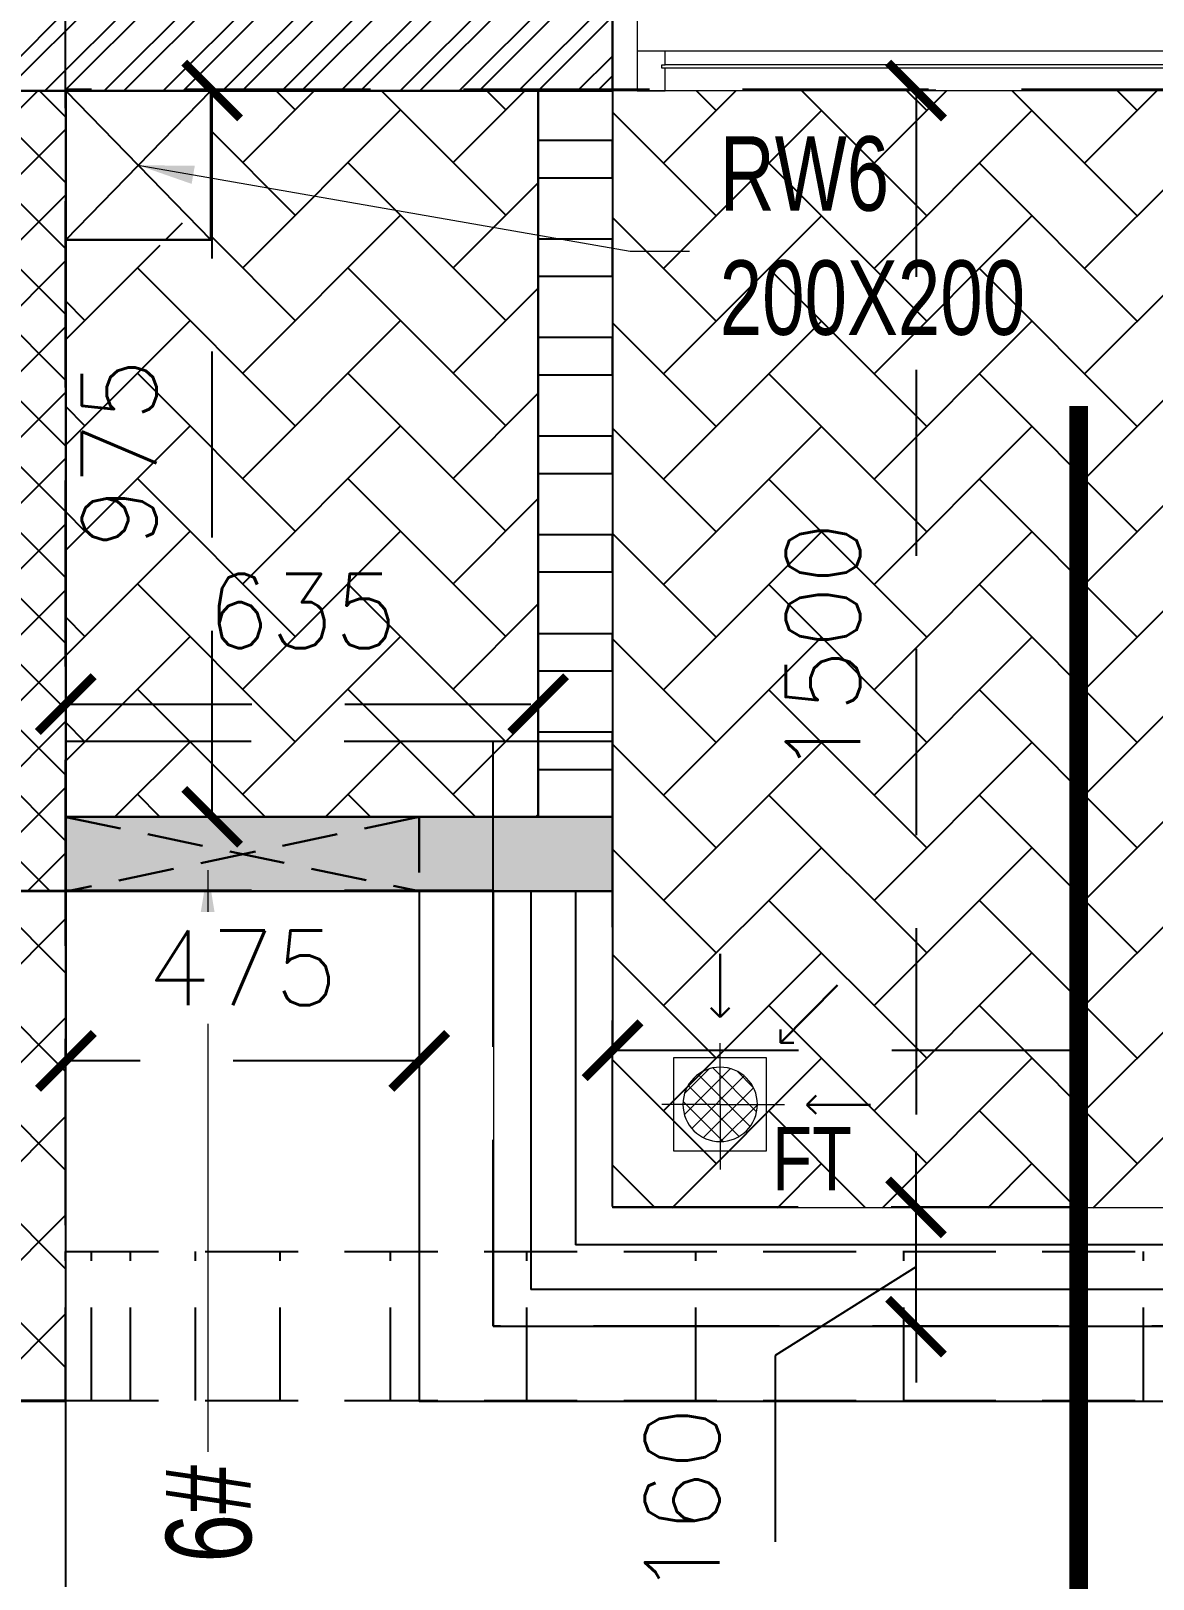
# Model space of a CAD drawing. Header units: millimetres. Extents: x 1167879 to 1231451, y -5731814 to -5645217.
# Drawn here: x 1202646 to 1204154, y -5729609 to -5727530 of the extents above; entities that cross this region are included whole.
import ezdxf

# ---------------------------------------------------------------- set-up
doc = ezdxf.new("R2010")
doc.units = ezdxf.units.MM
doc.header["$LTSCALE"] = 1000
doc.header["$MEASUREMENT"] = 0
for name, pattern in [('$2$AUDIT_D_120904163729-0', [0]), ('$5$HIDDEN', [0.375, 0.25, -0.125]), ('$7$HIDDEN', [0.375, 0.25, -0.125]), ('2BHK-A - FRONT$0$AUDIT_D_120904163729-0', [0]), ('2BHK-A - FRONT$0$HIDDEN', [0.375, 0.25, -0.125]), ('AUDIT_D_120904163729-0', [0]), ('T8(T9 IS SIMILAR) - DIMENSION & TEXTING$0$AUDIT_D_120904163729-0', [0]), ('T8(T9 IS SIMILAR) - DIMENSION & TEXTING$0$HIDDEN', [0.375, 0.25, -0.125]), ('T8(T9 IS SIMILAR) - DIMENSION & TEXTING$0$T8_REFUGE COLUMNS$0$HIDDEN', [0.375, 0.25, -0.125]), ('T8(T9 IS SIMILAR) - TYPICAL FLOOR ELEVATION$0$AUDIT_D_120904163729-0', [0]), ('T8(T9 IS SIMILAR)$0$$0$HIDDEN', [0.375, 0.25, -0.125]), ('T8(T9 IS SIMILAR)$0$HIDDEN', [0.375, 0.25, -0.125])]:
    doc.linetypes.add(name, pattern=pattern)
doc.layers.get('0').update_dxf_attribs({"linetype": 'AUDIT_D_120904163729-0'})
for name, color, linetype in [('$1$A-DIM', 1, '$2$AUDIT_D_120904163729-0'), ('2BHK-A - FRONT$0$A-DECK SUNK 125', 8, 'Continuous'), ('2BHK-A - FRONT$0$A-Elev Feature-Chajja', 13, 'Continuous'), ('2BHK-A - FRONT$0$A-HATCH -160', 251, '2BHK-A - FRONT$0$AUDIT_D_120904163729-0'), ('2BHK-A - FRONT$0$CUT-OUT', 49, 'Continuous'), ('2BHK-A - FRONT$0$ELE 1', 1, 'Continuous'), ('T8(T9 IS SIMILAR) - DIMENSION & TEXTING$0$A-DIMENSIONS', 2, 'T8(T9 IS SIMILAR) - DIMENSION & TEXTING$0$HIDDEN'), ('T8(T9 IS SIMILAR) - DIMENSION & TEXTING$0$A-RWS NOS.', 1, 'T8(T9 IS SIMILAR) - DIMENSION & TEXTING$0$AUDIT_D_120904163729-0'), ('T8(T9 IS SIMILAR) - TYPICAL FLOOR ELEVATION$0$A-WALL HATCH', 252, 'T8(T9 IS SIMILAR) - TYPICAL FLOOR ELEVATION$0$AUDIT_D_120904163729-0'), ('T8(T9 IS SIMILAR) - TYPICAL FLOOR ELEVATION$0$A-WALL-FEATURES', 6, 'T8(T9 IS SIMILAR) - TYPICAL FLOOR ELEVATION$0$AUDIT_D_120904163729-0'), ('T8(T9 IS SIMILAR)$0$$6$a-beam 2', 50, 'Continuous'), ('T8(T9 IS SIMILAR)$0$S-BEAM', 20, 'T8(T9 IS SIMILAR)$0$$0$HIDDEN')]:
    doc.layers.add(name, color=color, linetype=linetype)
for name, color, linetype, lineweight in [('2BHK-A - FRONT$0$$0$a-TOI-fixtures', 251, 'Continuous', 0), ('2BHK-A - FRONT$0$a-TOI-fixtures', 251, 'Continuous', 0), ('2BHK-A - FRONT$0$A-WALL- 160', 6, 'Continuous', 30), ('2BHK-A - FRONT$0$Ele', 8, 'Continuous', 15), ('2BHK-A - FRONT$0$Window', 4, 'Continuous', 20), ('T8(T9 IS SIMILAR) - DIMENSION & TEXTING$0$R0-18-10-2014-T1-1st Podium Floor Plan$0$Text', 2, 'Continuous', 0), ('T8(T9 IS SIMILAR)$0$D&W', 8, 'Continuous', 25)]:
    doc.layers.add(name, color=color, linetype=linetype, lineweight=lineweight)
doc.styles.add('$6$Romans 1', font='romans.shx', dxfattribs={"height": 100})
doc.styles.add('2BHK-A - FRONT$0$Romans 1', font='romans.shx', dxfattribs={"height": 100})
doc.styles.add('T8(T9 IS SIMILAR) - DIMENSION & TEXTING$0$ARIAL ARROW', font='swisscl.ttf')
doc.styles.add('T8(T9 IS SIMILAR) - DIMENSION & TEXTING$0$Romans 1', font='romans.shx', dxfattribs={"height": 100})
doc.styles.add('T8(T9 IS SIMILAR) - DIMENSION & TEXTING$0$Tahoma', font='tahoma.ttf')
doc.dimstyles.new('$2$ALPINE S', dxfattribs={"dimscale": 0, "dimtxt": 100, "dimasz": 75, "dimexe": 0, "dimexo": 0, "dimgap": 75, "dimtad": 1, "dimdec": 0, "dimzin": 0, "dimdsep": 46, "dimtxsty": '$6$Romans 1', "dimblk": '$6$_ArchTick', "dimcen": 0.09, "dimclrd": 256, "dimclre": 256, "dimclrt": 7, "dimadec": 0, "dimazin": 0, "dimtfac": 1, "dimtdec": 0, "dimtofl": 0, "dimtmove": 1, "dimatfit": 0, "dimldrblk": '$2$_Open90', "dimfxl": 1, "dimtolj": 1, "dimtzin": 0, "dimarcsym": 0})
doc.dimstyles.new('2BHK-A - FRONT$0$ALPINE S', dxfattribs={"dimscale": 0, "dimtxt": 100, "dimasz": 75, "dimexe": 0, "dimexo": 0, "dimgap": 75, "dimtad": 1, "dimdec": 0, "dimzin": 0, "dimdsep": 46, "dimtxsty": '2BHK-A - FRONT$0$Romans 1', "dimblk": '2BHK-A - FRONT$0$_ArchTick', "dimcen": 0.09, "dimclrd": 256, "dimclre": 256, "dimclrt": 7, "dimadec": 0, "dimazin": 0, "dimtfac": 1, "dimtdec": 0, "dimtofl": 0, "dimtmove": 1, "dimatfit": 0, "dimldrblk": '2BHK-A - FRONT$0$_Open90', "dimfxl": 1, "dimtolj": 1, "dimtzin": 0, "dimarcsym": 0})
doc.dimstyles.new('T8(T9 IS SIMILAR) - DIMENSION & TEXTING$0$ALPINE S', dxfattribs={"dimscale": 0, "dimtxt": 100, "dimasz": 75, "dimexe": 0, "dimexo": 0, "dimgap": 75, "dimtad": 1, "dimdec": 0, "dimzin": 0, "dimdsep": 46, "dimtxsty": 'T8(T9 IS SIMILAR) - DIMENSION & TEXTING$0$Romans 1', "dimblk": 'T8(T9 IS SIMILAR) - DIMENSION & TEXTING$0$_ArchTick', "dimcen": 0.09, "dimclrd": 256, "dimclre": 256, "dimclrt": 7, "dimadec": 0, "dimazin": 0, "dimtfac": 1, "dimtdec": 0, "dimtofl": 0, "dimtmove": 1, "dimatfit": 0, "dimldrblk": 'T8(T9 IS SIMILAR) - DIMENSION & TEXTING$0$_Open90', "dimfxl": 1, "dimtolj": 1, "dimtzin": 0, "dimarcsym": 0})
doc.dimstyles.new('T8(T9 IS SIMILAR) - DIMENSION & TEXTING$0$SAMATA STD', dxfattribs={"dimtxt": 100, "dimasz": 50, "dimexe": 50, "dimexo": 50, "dimgap": 10, "dimtad": 0, "dimdec": 0, "dimrnd": 5, "dimzin": 0, "dimdsep": 46, "dimtxsty": 'T8(T9 IS SIMILAR) - DIMENSION & TEXTING$0$Tahoma', "dimblk": 'T8(T9 IS SIMILAR) - DIMENSION & TEXTING$0$_Origin2', "dimcen": -50, "dimdle": 50, "dimclrd": 7, "dimclre": 7, "dimclrt": 7, "dimadec": 0, "dimazin": 0, "dimtfac": 1, "dimtdec": 0, "dimtmove": 1, "dimatfit": 3, "dimfxl": 150, "dimtfill": 1, "dimtolj": 1, "dimtzin": 0, "dimlwd": -1, "dimlwe": -1, "dimarcsym": 0})

# ---------------------------------------------------------------- blocks, each defined once
blk = doc.blocks.new('T8(T9 IS SIMILAR) - DIMENSION & TEXTING$0$_ArchTick')
at = {"color": 0, "linetype": 'ByBlock', "const_width": 0.15}
blk.add_lwpolyline([(-0.5, -0.5), (0.5, 0.5)], dxfattribs=at)
blk = doc.blocks.new('*D550')
at = {"layer": 'T8(T9 IS SIMILAR) - DIMENSION & TEXTING$0$A-DIMENSIONS', "linetype": 'T8(T9 IS SIMILAR) - DIMENSION & TEXTING$0$HIDDEN', "lineweight": -2, "transparency": 16777216}
for p, q in [((1202692.3, -5728524), (1202692.3, -5728433.7)), ((1203327.3, -5728524), (1203327.3, -5728433.7))]:
    blk.add_line(p, q, dxfattribs=at)
at = {"layer": 'T8(T9 IS SIMILAR) - DIMENSION & TEXTING$0$A-DIMENSIONS', "lineweight": -2, "transparency": 16777216}
blk.add_line((1202692.3, -5728433.7), (1203327.3, -5728433.7), dxfattribs=at)
at = {"layer": 'T8(T9 IS SIMILAR) - DIMENSION & TEXTING$0$A-DIMENSIONS', "linetype": 'ByBlock', "lineweight": -2, "transparency": 16777216, "xscale": 75, "yscale": 75, "zscale": 75, "rotation": 180}
blk.add_blockref('T8(T9 IS SIMILAR) - DIMENSION & TEXTING$0$_ArchTick', (1202692.3, -5728433.7), dxfattribs=at)
at = {"layer": 'T8(T9 IS SIMILAR) - DIMENSION & TEXTING$0$A-DIMENSIONS', "linetype": 'ByBlock', "lineweight": -2, "transparency": 16777216, "xscale": 75, "yscale": 75, "zscale": 75}
blk.add_blockref('T8(T9 IS SIMILAR) - DIMENSION & TEXTING$0$_ArchTick', (1203327.3, -5728433.7), dxfattribs=at)
at = {"layer": 'T8(T9 IS SIMILAR) - DIMENSION & TEXTING$0$A-DIMENSIONS', "color": 7, "linetype": 'ByBlock', "transparency": 16777216, "insert": (1203009.8, -5728308.7), "char_height": 100, "attachment_point": 5, "style": 'T8(T9 IS SIMILAR) - DIMENSION & TEXTING$0$Romans 1'}
blk.add_mtext('\\A1;635', dxfattribs=at)
blk = doc.blocks.new('T8(T9 IS SIMILAR) - DIMENSION & TEXTING$0$_Open90')
at = {"color": 0, "linetype": 'ByBlock', "lineweight": -2}
for p, q in [((-0.5, 0.5), (0, 0)), ((0, 0), (-1, 0)), ((0, 0), (-0.5, -0.5))]:
    blk.add_line(p, q, dxfattribs=at)
blk = doc.blocks.new('*D551')
at = {"layer": 'T8(T9 IS SIMILAR) - DIMENSION & TEXTING$0$A-DIMENSIONS', "linetype": 'T8(T9 IS SIMILAR) - DIMENSION & TEXTING$0$HIDDEN', "lineweight": -2, "transparency": 16777216}
for p, q in [((1202692.3, -5727609.6), (1202889.2, -5727609.6)), ((1202692.3, -5728585), (1202889.2, -5728585))]:
    blk.add_line(p, q, dxfattribs=at)
at = {"layer": 'T8(T9 IS SIMILAR) - DIMENSION & TEXTING$0$A-DIMENSIONS', "lineweight": -2, "transparency": 16777216}
blk.add_line((1202889.2, -5728585), (1202889.2, -5727609.6), dxfattribs=at)
at = {"layer": 'T8(T9 IS SIMILAR) - DIMENSION & TEXTING$0$A-DIMENSIONS', "linetype": 'ByBlock', "lineweight": -2, "transparency": 16777216, "xscale": 75, "yscale": 75, "zscale": 75}
for p, rotation in [((1202889.2, -5727609.6), 90), ((1202889.2, -5728585), 270)]:
    blk.add_blockref('T8(T9 IS SIMILAR) - DIMENSION & TEXTING$0$_ArchTick', p, dxfattribs=dict(at, rotation=rotation))
at = {"layer": 'T8(T9 IS SIMILAR) - DIMENSION & TEXTING$0$A-DIMENSIONS', "color": 7, "linetype": 'ByBlock', "transparency": 16777216, "insert": (1202764.2, -5728097.3), "char_height": 100, "attachment_point": 5, "rotation": 90, "style": 'T8(T9 IS SIMILAR) - DIMENSION & TEXTING$0$Romans 1'}
blk.add_mtext('\\A1;975', dxfattribs=at)
blk = doc.blocks.new('*D552')
at = {"layer": 'T8(T9 IS SIMILAR) - DIMENSION & TEXTING$0$A-DIMENSIONS', "linetype": 'T8(T9 IS SIMILAR) - DIMENSION & TEXTING$0$HIDDEN', "lineweight": -2, "transparency": 16777216}
for p, q in [((1203427.3, -5728684), (1203427.3, -5728898.5)), ((1206197.3, -5728684), (1206197.3, -5728898.5))]:
    blk.add_line(p, q, dxfattribs=at)
at = {"layer": 'T8(T9 IS SIMILAR) - DIMENSION & TEXTING$0$A-DIMENSIONS', "lineweight": -2, "transparency": 16777216}
blk.add_line((1203427.3, -5728898.5), (1206197.3, -5728898.5), dxfattribs=at)
at = {"layer": 'T8(T9 IS SIMILAR) - DIMENSION & TEXTING$0$A-DIMENSIONS', "linetype": 'ByBlock', "lineweight": -2, "transparency": 16777216, "xscale": 75, "yscale": 75, "zscale": 75, "rotation": 180}
blk.add_blockref('T8(T9 IS SIMILAR) - DIMENSION & TEXTING$0$_ArchTick', (1203427.3, -5728898.5), dxfattribs=at)
at = {"layer": 'T8(T9 IS SIMILAR) - DIMENSION & TEXTING$0$A-DIMENSIONS', "linetype": 'ByBlock', "lineweight": -2, "transparency": 16777216, "xscale": 75, "yscale": 75, "zscale": 75}
blk.add_blockref('T8(T9 IS SIMILAR) - DIMENSION & TEXTING$0$_ArchTick', (1206197.3, -5728898.5), dxfattribs=at)
at = {"layer": 'T8(T9 IS SIMILAR) - DIMENSION & TEXTING$0$A-DIMENSIONS', "color": 7, "linetype": 'ByBlock', "transparency": 16777216, "insert": (1204812.3, -5728773.5), "char_height": 100, "attachment_point": 5, "style": 'T8(T9 IS SIMILAR) - DIMENSION & TEXTING$0$Romans 1'}
blk.add_mtext('\\A1;2770', dxfattribs=at)
blk = doc.blocks.new('*D513')
at = {"layer": 'T8(T9 IS SIMILAR) - DIMENSION & TEXTING$0$A-DIMENSIONS', "linetype": 'T8(T9 IS SIMILAR) - DIMENSION & TEXTING$0$HIDDEN', "lineweight": -2, "transparency": 16777216}
for p, q in [((1203861.5, -5727609.6), (1203835, -5727609.6)), ((1203861.5, -5729109.6), (1203835, -5729109.6))]:
    blk.add_line(p, q, dxfattribs=at)
at = {"layer": 'T8(T9 IS SIMILAR) - DIMENSION & TEXTING$0$A-DIMENSIONS', "lineweight": -2, "transparency": 16777216}
blk.add_line((1203835, -5727609.6), (1203835, -5729109.6), dxfattribs=at)
at = {"layer": 'T8(T9 IS SIMILAR) - DIMENSION & TEXTING$0$A-DIMENSIONS', "linetype": 'ByBlock', "lineweight": -2, "transparency": 16777216, "xscale": 75, "yscale": 75, "zscale": 75}
for p, rotation in [((1203835, -5727609.6), 90), ((1203835, -5729109.6), 270)]:
    blk.add_blockref('T8(T9 IS SIMILAR) - DIMENSION & TEXTING$0$_ArchTick', p, dxfattribs=dict(at, rotation=rotation))
at = {"layer": 'T8(T9 IS SIMILAR) - DIMENSION & TEXTING$0$A-DIMENSIONS', "color": 7, "linetype": 'ByBlock', "transparency": 16777216, "insert": (1203710, -5728359.6), "char_height": 100, "attachment_point": 5, "rotation": 90, "style": 'T8(T9 IS SIMILAR) - DIMENSION & TEXTING$0$Romans 1'}
blk.add_mtext('\\A1;1500', dxfattribs=at)
blk = doc.blocks.new('T8(T9 IS SIMILAR) - DIMENSION & TEXTING$0$_Origin2')
at = {"color": 0, "linetype": 'ByBlock', "lineweight": -2}
blk.add_line((-0.5, 0), (-1, 0), dxfattribs=at)
for radius in [0.5, 0.25]:
    blk.add_circle((0, 0), radius, dxfattribs=at)
blk = doc.blocks.new('*D210')
at = {"layer": 'T8(T9 IS SIMILAR) - DIMENSION & TEXTING$0$A-DIMENSIONS', "linetype": 'T8(T9 IS SIMILAR) - DIMENSION & TEXTING$0$HIDDEN', "lineweight": -2, "transparency": 16777216}
for p, q in [((1202692.6, -5728685.4), (1202692.6, -5728912.9)), ((1203167.3, -5728684), (1203167.3, -5728912.9))]:
    blk.add_line(p, q, dxfattribs=at)
at = {"layer": 'T8(T9 IS SIMILAR) - DIMENSION & TEXTING$0$A-DIMENSIONS', "lineweight": -2, "transparency": 16777216}
blk.add_line((1203167.3, -5728912.9), (1202692.6, -5728912.9), dxfattribs=at)
at = {"layer": 'T8(T9 IS SIMILAR) - DIMENSION & TEXTING$0$A-DIMENSIONS', "linetype": 'ByBlock', "lineweight": -2, "transparency": 16777216, "xscale": 75, "yscale": 75, "zscale": 75, "rotation": 180}
blk.add_blockref('T8(T9 IS SIMILAR) - DIMENSION & TEXTING$0$_ArchTick', (1202692.6, -5728912.9), dxfattribs=at)
at = {"layer": 'T8(T9 IS SIMILAR) - DIMENSION & TEXTING$0$A-DIMENSIONS', "linetype": 'ByBlock', "lineweight": -2, "transparency": 16777216, "xscale": 75, "yscale": 75, "zscale": 75}
blk.add_blockref('T8(T9 IS SIMILAR) - DIMENSION & TEXTING$0$_ArchTick', (1203167.3, -5728912.9), dxfattribs=at)
at = {"layer": 'T8(T9 IS SIMILAR) - DIMENSION & TEXTING$0$A-DIMENSIONS', "color": 7, "linetype": 'ByBlock', "transparency": 16777216, "insert": (1202929.9, -5728787.9), "char_height": 100, "attachment_point": 5, "style": 'T8(T9 IS SIMILAR) - DIMENSION & TEXTING$0$Romans 1', "bg_fill": 3, "box_fill_scale": 1.25, "bg_fill_color": 256, "bg_fill_true_color": 13158600, "bg_fill_transparency": 0}
blk.add_mtext('\\A1;475', dxfattribs=at)
blk = doc.blocks.new('*D203')
at = {"layer": 'T8(T9 IS SIMILAR) - DIMENSION & TEXTING$0$A-DIMENSIONS', "lineweight": -2, "transparency": 16777216}
for p, q in [((1203835, -5729109.6), (1203835, -5729034.6)), ((1203835, -5729269.7), (1203835, -5729109.6)), ((1203835, -5729189.6), (1203645.8, -5729308.5)), ((1203835, -5729269.7), (1203835, -5729344.7)), ((1203645.8, -5729308.5), (1203645.8, -5729701.4))]:
    blk.add_line(p, q, dxfattribs=at)
at = {"layer": 'T8(T9 IS SIMILAR) - DIMENSION & TEXTING$0$A-DIMENSIONS', "linetype": 'T8(T9 IS SIMILAR) - DIMENSION & TEXTING$0$HIDDEN', "lineweight": -2, "transparency": 16777216}
for p, q in [((1203861.5, -5729109.6), (1203835, -5729109.6)), ((1203861.5, -5729269.7), (1203835, -5729269.7))]:
    blk.add_line(p, q, dxfattribs=at)
at = {"layer": 'T8(T9 IS SIMILAR) - DIMENSION & TEXTING$0$A-DIMENSIONS', "linetype": 'ByBlock', "lineweight": -2, "transparency": 16777216, "xscale": 75, "yscale": 75, "zscale": 75}
for p, rotation in [((1203835, -5729109.6), 270), ((1203835, -5729269.7), 90)]:
    blk.add_blockref('T8(T9 IS SIMILAR) - DIMENSION & TEXTING$0$_ArchTick', p, dxfattribs=dict(at, rotation=rotation))
at = {"layer": 'T8(T9 IS SIMILAR) - DIMENSION & TEXTING$0$A-DIMENSIONS', "color": 7, "linetype": 'ByBlock', "transparency": 16777216, "insert": (1203520.8, -5729505), "char_height": 100, "attachment_point": 5, "rotation": 90, "style": 'T8(T9 IS SIMILAR) - DIMENSION & TEXTING$0$Romans 1'}
blk.add_mtext('\\A1;160', dxfattribs=at)
blk = doc.blocks.new('2BHK-A - FRONT$0$2400')
at = {"layer": '2BHK-A - FRONT$0$Window', "color": 1, "lineweight": 13}
for p, q in [((1151176.5, -5692111.9), (1148842.5, -5692111.9)), ((1149607.5, -5692111.9), (1148880, -5692111.9)), ((1149607.5, -5692165.3), (1148880, -5692165.3)), ((1150373.7, -5692165.3), (1149645, -5692165.3)), ((1150411.2, -5692165.3), (1151176.5, -5692165.3)), ((1149607.5, -5692218.6), (1148842.5, -5692218.6)), ((1150373.7, -5692218.6), (1149645, -5692218.6)), ((1151139, -5692218.6), (1150411.2, -5692218.6)), ((1150373.7, -5692271.9), (1148842.5, -5692271.9)), ((1151139, -5692271.9), (1150411.2, -5692271.9))]:
    blk.add_line(p, q, dxfattribs=at)
at = {"layer": '2BHK-A - FRONT$0$Window', "color": 5, "lineweight": 13}
for p, q in [((1149607.5, -5692142.2), (1148880, -5692142.2)), ((1149607.5, -5692146.7), (1148880, -5692146.7)), ((1150373.7, -5692183.8), (1149645, -5692183.8)), ((1150373.7, -5692200), (1149645, -5692200)), ((1151139, -5692237.2), (1150411.2, -5692237.2)), ((1151139, -5692253.3), (1150411.2, -5692253.3))]:
    blk.add_line(p, q, dxfattribs=at)
at = {"layer": '2BHK-A - FRONT$0$Window', "color": 4, "lineweight": 13}
for points in [[(1148842.5, -5692111.9), (1148809.5, -5692111.9), (1148809.5, -5692271.9), (1148842.5, -5692271.9)], [(1148880, -5692146.7), (1148880, -5692165.3), (1148842.5, -5692165.3), (1148842.5, -5692111.9), (1148880, -5692111.9), (1148880, -5692142.2), (1148875.5, -5692142.2), (1148875.5, -5692146.7)], [(1149607.5, -5692146.7), (1149607.5, -5692165.3), (1149645, -5692165.3), (1149645, -5692111.9), (1149607.5, -5692111.9), (1149607.5, -5692142.2), (1149612, -5692142.2), (1149612, -5692146.7)], [(1151209.5, -5692111.9), (1151176.5, -5692111.9), (1151176.5, -5692271.9), (1151209.5, -5692271.9)], [(1149645, -5692200), (1149645, -5692218.6), (1149607.5, -5692218.6), (1149607.5, -5692165.3), (1149645, -5692165.3), (1149645, -5692183.8), (1149640.5, -5692183.8), (1149640.5, -5692200)], [(1150373.7, -5692200), (1150373.7, -5692218.6), (1150411.2, -5692218.6), (1150411.2, -5692165.3), (1150373.7, -5692165.3), (1150373.7, -5692183.8), (1150378.2, -5692183.8), (1150378.2, -5692200)], [(1150411.2, -5692253.3), (1150411.2, -5692271.9), (1150373.7, -5692271.9), (1150373.7, -5692218.6), (1150411.2, -5692218.6), (1150411.2, -5692237.2), (1150406.7, -5692237.2), (1150406.7, -5692253.3)], [(1151139, -5692253.3), (1151139, -5692271.9), (1151176.5, -5692271.9), (1151176.5, -5692218.6), (1151139, -5692218.6), (1151139, -5692237.2), (1151143.5, -5692237.2), (1151143.5, -5692253.3)]]:
    blk.add_lwpolyline(points, close=True, dxfattribs=at)
blk = doc.blocks.new('2BHK-A - FRONT$0$_ArchTick')
at = {"color": 0, "linetype": 'ByBlock', "const_width": 0.15}
blk.add_lwpolyline([(-0.5, -0.5), (0.5, 0.5)], dxfattribs=at)
blk = doc.blocks.new('2BHK-A - FRONT$0$_Open90')
at = {"color": 0, "linetype": 'ByBlock', "lineweight": -2}
for p, q in [((0, 0), (-1, 0)), ((-0.5, 0.5), (0, 0)), ((0, 0), (-0.5, -0.5))]:
    blk.add_line(p, q, dxfattribs=at)
blk = doc.blocks.new('T8(T9 IS SIMILAR) - TYPICAL FLOOR ELEVATION')
at = {"layer": 'T8(T9 IS SIMILAR) - TYPICAL FLOOR ELEVATION$0$A-WALL HATCH', "linetype": 'ByBlock'}
h = blk.add_hatch(dxfattribs=at)
h.set_pattern_fill('ANSI37', color=256, scale=750)
h.set_pattern_definition([(45, (-0.1, -0.21), (-66.2912607, 66.2912607), []), (135, (-0.1, -0.21), (-66.2912607, -66.2912607), [])])
h.paths.add_polyline_path([(1186632.3, -5709913.9), (1186432.3, -5709913.9), (1186432.3, -5708154.2), (1186632.3, -5708154.2)])
h.paths.add_polyline_path([(1190032.3, -5708154), (1190232.6, -5708154), (1190232.6, -5709913.7), (1190032.3, -5709913.7)])
h.paths.add_polyline_path([(1202792.3, -5700405.8), (1202592.3, -5700405.8), (1202592.3, -5701090.3), (1202792.3, -5701090.3)])
h.paths.add_polyline_path([(1209952.2, -5700405.8), (1209752.2, -5700405.8), (1209752.2, -5701092), (1209952.2, -5701092)])
h.paths.add_polyline_path([(1222512.1, -5708154), (1222311.7, -5708154), (1222311.7, -5709913.7), (1222512.1, -5709913.7)])
h.paths.add_polyline_path([(1225912.1, -5709913.9), (1226112.1, -5709913.9), (1226112.1, -5708154.2), (1225912.1, -5708154.2)])
h.paths.add_polyline_path([(1209852.3, -5729369.1), (1210052.3, -5729369.1), (1210052.3, -5728684.2), (1209852.3, -5728684.2)])
h.paths.add_polyline_path([(1202692.1, -5729369.1), (1202492, -5729369.1), (1202492, -5728684.2), (1202692.1, -5728684.2)])
at = {"layer": 'T8(T9 IS SIMILAR) - TYPICAL FLOOR ELEVATION$0$A-WALL-FEATURES', "linetype": 'ByBlock'}
blk.add_lwpolyline([(1202692.2, -5729368.9), (1202492.1, -5729368.9), (1202492.1, -5728684), (1202692.2, -5728684)], close=True, dxfattribs=at)
blk.add_lwpolyline([(1203167.3, -5728684), (1203167.3, -5729369.6), (1209377.3, -5729369.6), (1209377.3, -5728684)], dxfattribs=at)
blk = doc.blocks.new('$6$_ArchTick')
at = {"color": 0, "linetype": 'ByBlock', "const_width": 0.15}
blk.add_lwpolyline([(-0.5, -0.5), (0.5, 0.5)], dxfattribs=at)
blk = doc.blocks.new('*D72')
at = {"layer": '$1$A-DIM', "linetype": '$5$HIDDEN', "lineweight": -2, "transparency": 16777216}
for p, q in [((17860.1, -10569.1), (17860.1, -11135.1)), ((25020.3, -10569.1), (25020.3, -11135.1))]:
    blk.add_line(p, q, dxfattribs=at)
at = {"layer": '$1$A-DIM', "lineweight": -2, "transparency": 16777216}
blk.add_line((17860.1, -11135.1), (25020.3, -11135.1), dxfattribs=at)
at = {"layer": '$1$A-DIM', "linetype": 'ByBlock', "lineweight": -2, "transparency": 16777216, "xscale": 75, "yscale": 75, "zscale": 75, "rotation": 180}
blk.add_blockref('$6$_ArchTick', (17860.1, -11135.1), dxfattribs=at)
at = {"layer": '$1$A-DIM', "linetype": 'ByBlock', "lineweight": -2, "transparency": 16777216, "xscale": 75, "yscale": 75, "zscale": 75}
blk.add_blockref('$6$_ArchTick', (25020.3, -11135.1), dxfattribs=at)
at = {"layer": '$1$A-DIM', "color": 7, "linetype": 'ByBlock', "transparency": 16777216, "insert": (22980.4, -11000.6), "char_height": 100, "attachment_point": 5, "style": '$6$Romans 1'}
blk.add_mtext("\\A1;7160 ARCH PROFILE 'C' ABOVE", dxfattribs=at)
blk = doc.blocks.new('$2$_Open90')
at = {"color": 0, "linetype": 'ByBlock', "lineweight": -2}
for p, q in [((-0.5, 0.5), (0, 0)), ((0, 0), (-1, 0)), ((0, 0), (-0.5, -0.5))]:
    blk.add_line(p, q, dxfattribs=at)
blk = doc.blocks.new('T8(T9 IS SIMILAR) - DIMENSION & TEXTING')
at = {"color": 4, "linetype": 'T8(T9 IS SIMILAR) - DIMENSION & TEXTING$0$T8_REFUGE COLUMNS$0$HIDDEN', "ltscale": 5, "const_width": 25, "elevation": 0.1}
blk.add_lwpolyline([(1204053.5, -5730701.3), (1204053.5, -5728033.3)], dxfattribs=at)
at = {"layer": 'T8(T9 IS SIMILAR) - DIMENSION & TEXTING$0$A-RWS NOS.', "linetype": 'ByBlock', "insert": (1203571.2, -5727671), "char_height": 100, "width": 532.298, "attachment_point": 1, "style": 'T8(T9 IS SIMILAR) - DIMENSION & TEXTING$0$ARIAL ARROW'}
blk.add_mtext('RW6\\P200X200', dxfattribs=at)
at = {"layer": 'T8(T9 IS SIMILAR) - DIMENSION & TEXTING$0$R0-18-10-2014-T1-1st Podium Floor Plan$0$Text', "linetype": 'ByBlock', "style": 'T8(T9 IS SIMILAR) - DIMENSION & TEXTING$0$ARIAL ARROW'}
blk.add_text('FT', height=85, dxfattribs=at).set_placement((1203642.1, -5729086.7))
blk.add_text('#9', height=114.75, rotation=270, dxfattribs=at).set_placement((1202826.9, -5729455.5, 0))
at = {"layer": 'T8(T9 IS SIMILAR) - DIMENSION & TEXTING$0$A-DIMENSIONS', "linetype": 'ByBlock'}
for base, p1, p2, picture, middle in [((1202889.2, -5727609.6), (1202692.3, -5728585), (1202692.3, -5727609.6), '*D551', (1202764.2, -5728097.3)), ((1203835, -5729109.6), (1203861.5, -5727609.6), (1203861.5, -5729109.6), '*D513', (1203710, -5728359.6))]:
    dim = blk.add_linear_dim(base=base, p1=p1, p2=p2, angle=90, dimstyle='T8(T9 IS SIMILAR) - DIMENSION & TEXTING$0$ALPINE S', override={"dimscale": 1, "dimfxl": 5, "dimarcsym": 1}, dxfattribs=at)
    dim.commit()
    dim.dimension.update_dxf_attribs({"geometry": picture, "text_midpoint": middle})
for base, p1, p2, picture, middle in [((1203327.3, -5728433.7), (1202692.3, -5728524), (1203327.3, -5728524), '*D550', (1203009.8, -5728308.7)), ((1206197.3, -5728898.5), (1203427.3, -5728684), (1206197.3, -5728684), '*D552', (1204812.3, -5728773.5))]:
    dim = blk.add_linear_dim(base=base, p1=p1, p2=p2, dimstyle='T8(T9 IS SIMILAR) - DIMENSION & TEXTING$0$ALPINE S', override={"dimscale": 1, "dimfxl": 5, "dimarcsym": 1}, dxfattribs=at)
    dim.commit()
    dim.dimension.update_dxf_attribs({"geometry": picture, "text_midpoint": middle})
dim = blk.add_linear_dim(base=(1203835, -5729109.6), p1=(1203861.5, -5729269.7, -0.6), p2=(1203861.5, -5729109.6), angle=270, dimstyle='T8(T9 IS SIMILAR) - DIMENSION & TEXTING$0$ALPINE S', override={"dimscale": 1, "dimfxl": 5, "dimarcsym": 1}, dxfattribs=at)
dim.commit()
dim.dimension.update_dxf_attribs({"geometry": '*D203', "text_midpoint": (1203645.8, -5729383.5), "dimtype": 128})
at = {"layer": 'T8(T9 IS SIMILAR) - DIMENSION & TEXTING$0$R0-18-10-2014-T1-1st Podium Floor Plan$0$Text'}
for points, override in [([(1202789.8, -5727709.9), (1203451, -5727825.5), (1203530.8, -5727825.5)], {"dimasz": 75, "dimclrd": 2, "dimfxlon": 1, "dimarcsym": 1}), ([(1202883.1, -5728656.6), (1202883.1, -5728955.9), (1202883.1, -5729437.7)], {"dimscale": 1, "dimasz": 100, "dimclrd": 2, "dimfxlon": 1, "dimarcsym": 1})]:
    blk.add_leader(points, dimstyle='T8(T9 IS SIMILAR) - DIMENSION & TEXTING$0$SAMATA STD', override=override, dxfattribs=at)
at = {"layer": 'T8(T9 IS SIMILAR) - DIMENSION & TEXTING$0$A-DIMENSIONS', "linetype": 'ByBlock'}
dim = blk.add_linear_dim(base=(1202692.6, -5728912.9), p1=(1203167.3, -5728684), p2=(1202692.6, -5728685.4), dimstyle='T8(T9 IS SIMILAR) - DIMENSION & TEXTING$0$ALPINE S', override={"dimscale": 1, "dimfxl": 5, "dimtfill": 1, "dimarcsym": 1}, dxfattribs=at)
dim.commit()
dim.dimension.update_dxf_attribs({"geometry": '*D210', "text_midpoint": (1202929.9, -5728787.9)})
blk = doc.blocks.new('2BHK-A - FRONT$0$A$C1DA736AB')
at = {"layer": '2BHK-A - FRONT$0$a-TOI-fixtures', "linetype": 'ByBlock'}
for points in [[(117, 0.4, 0), (202.3, 0.4, 0)], [(81.7, -82.8, 0), (158.2, -159.9, 0)], [(0.4, -117, 0), (0.4, -202.3, 0)]]:
    blk.add_leader(points, dimstyle='2BHK-A - FRONT$0$ALPINE S', override={"dimscale": 1, "dimasz": 25, "dimtad": 0, "dimfxl": 5, "dimtfill": 1, "dimarcsym": 1}, dxfattribs=at)
blk = doc.blocks.new('2BHK-A - FRONT$0$$0$Type-A-First Floor Plan-bottom-up$0$FLOOR TRAP-flat-6')
at = {"layer": '2BHK-A - FRONT$0$$0$a-TOI-fixtures'}
h = blk.add_hatch(dxfattribs=at)
h.set_pattern_fill('ACET-2D-_USER', color=256, scale=20, angle=45, style=0, double=1, pattern_type=0)
h.set_pattern_definition([(45, (-789896.981, 5385770.066), (-14.142135624, 14.142135624), []), (135, (-789896.981, 5385770.066), (-14.142135624, -14.142135624), [])])
edge = h.paths.add_edge_path()
edge.add_arc((150, 150), 50, 0, 360)
for q in [(150, 228.6), (67.6, 150), (237.4, 150), (150, 63.6)]:
    blk.add_line((150, 150), q, dxfattribs=at)
blk.add_lwpolyline([(87.5, 212.5), (212.5, 212.5), (212.5, 87.5), (87.5, 87.5)], close=True, dxfattribs=at)
blk.add_circle((150, 150), 50, dxfattribs=at)
at = {"layer": '2BHK-A - FRONT$0$A-WALL- 160', "linetype": 'ByBlock', "rotation": 270}
blk.add_blockref('2BHK-A - FRONT$0$A$C1DA736AB', (150, 150.4), dxfattribs=at)
blk = doc.blocks.new('2BHK-A - FRONT')
at = {"layer": '2BHK-A - FRONT$0$A-DECK SUNK 125'}
h = blk.add_hatch(dxfattribs=at)
h.set_pattern_fill('AR-HBONE', color=256, scale=25)
edge = h.paths.add_edge_path(flags=16)
edge.add_arc((1148349.5, -5727809.6), 24, 180, 540, ccw=False)
h.paths.add_polyline_path([(1148199.5, -5728584.6), (1148834.5, -5728584.6), (1148834.5, -5727609.6), (1148394.5, -5727609.6), (1148394.5, -5727809.6), (1148199.5, -5727809.6)])
h = blk.add_hatch(dxfattribs=at)
h.set_pattern_fill('AR-HBONE', color=256, scale=25)
h.set_pattern_definition([(45, (0, -0.98), (1e-14, 141.4213562), [300, -100]), (135, (70.71, 69.74), (1e-14, 141.4213562), [300, -100])])
h.paths.add_polyline_path([(1148934.5, -5727609.6), (1151704.5, -5727609.6), (1151704.5, -5729109.6), (1148934.5, -5729109.6)])
at = {"layer": '2BHK-A - FRONT$0$A-HATCH -160', "linetype": 'ByBlock'}
h = blk.add_hatch(dxfattribs=at)
h.set_pattern_fill('ZIGZAG', color=256, scale=250)
h.set_pattern_definition([(0, (0, 0), (31.25, 31.25), [31.25, -31.25]), (90, (31.25, 0), (-31.25, 31.25), [31.25, -31.25])])
h.paths.add_polyline_path([(1142149.5, -5723474.6), (1143849.6, -5723474.6), (1143849.6, -5723374.6), (1142149.5, -5723374.6)])
h.paths.add_polyline_path([(1144889.5, -5724474.6), (1144889.5, -5724574.6), (1147099.5, -5724574.6), (1147099.5, -5724474.6), (1145949.5, -5724474.2), (1145949.5, -5724374.2), (1145849.5, -5724374.2), (1145849.5, -5724474.6)])
h.paths.add_polyline_path([(1145949.5, -5723374.2), (1146849.2, -5723374.2), (1146849.2, -5723474.2), (1145949.5, -5723474.2)])
h.paths.add_polyline_path([(1147599.2, -5723474.2), (1148199.2, -5723474.2), (1148199.2, -5723374.2), (1147599.2, -5723374.2)])
h.paths.add_polyline_path([(1150399.5, -5721024.5), (1150499.5, -5721024.5), (1150499.5, -5721774.2), (1150399.5, -5721774.2)])
h.paths.add_polyline_path([(1150399.5, -5720124.5), (1150499.5, -5720124.5), (1150499.5, -5719224.6), (1150399.5, -5719224.6)])
h.paths.add_polyline_path([(1145549.4, -5721674.6), (1145649.4, -5721674.6), (1145649.4, -5721174.6), (1145649.4, -5721174.6), (1145649.4, -5721073.7), (1145549.4, -5721073.9)])
h.paths.add_polyline_path([(1148199.5, -5728684.2), (1148934.5, -5728684.2), (1148934.5, -5728584.2), (1148199.5, -5728584.2)])
h.paths.add_polyline_path([(1148449.5, -5721774.6), (1148849.5, -5721774.6), (1148849.5, -5721674.6), (1148449.5, -5721674.6)])
h.paths.add_polyline_path([(1150149.5, -5721674.6), (1150399.5, -5721674.6), (1150399.5, -5721774.6), (1150149.5, -5721774.6)])
h = blk.add_hatch(dxfattribs=at)
h.set_pattern_fill('ANSI32', color=256, scale=150)
h.set_pattern_definition([(45, (0, -0.55), (-39.77475644, 39.77475644), []), (45, (26.517, -0.55), (-39.77475644, 39.77475644), [])])
h.paths.add_polyline_path([(1145269.9, -5728524.2), (1145269.9, -5728684.2), (1144639.8, -5728684.2), (1144639.8, -5726829.5), (1144799.8, -5726829.5), (1144799.8, -5728524.2)])
h.paths.add_polyline_path([(1148934.5, -5727449.8), (1148934.5, -5727609.8), (1147999.5, -5727609.8), (1147999.5, -5727009.5), (1148159.5, -5727009.5), (1148159.5, -5727449.8)])
h.paths.add_polyline_path([(1147999.5, -5728684.2), (1147999.5, -5728524.2), (1147369.9, -5728524.2), (1147369.9, -5728684.2)])
edge = h.paths.add_edge_path()
edge.add_line((1151334.5, -5727449.8), (1151779.5, -5727449.8))
edge.add_line((1151779.5, -5727449.8), (1151779.5, -5727609.8))
edge.add_line((1151704.5, -5727609.8), (1151334.5, -5727609.8))
edge.add_line((1151334.5, -5727609.8), (1151334.5, -5727449.8))
h.paths.add_polyline_path([(1146264.5, -5719573.8), (1146424.5, -5719573.8), (1146424.5, -5719224.6), (1146264.5, -5719224.6)])
h.paths.add_polyline_path([(1145549.4, -5721834.4), (1145788.9, -5721834.4), (1145790, -5721674.6), (1145549.4, -5721674.6)])
h.paths.add_polyline_path([(1145949.5, -5721924.2), (1145949.5, -5722524.6), (1145789.5, -5722524.6), (1145789.5, -5721924.2)])
h.paths.add_polyline_path([(1144599.5, -5721924.6), (1144759.5, -5721924.6), (1144762, -5722524.6), (1144602, -5722524.6)])
h.paths.add_polyline_path([(1144599.5, -5723474.6), (1144599.5, -5723174.6), (1144759.5, -5723174.6), (1144759.5, -5723314.6), (1145789.5, -5723314.6), (1145789.5, -5723174.6), (1145949.5, -5723174.6), (1145949.5, -5723474.2)])
h = blk.add_hatch(dxfattribs=at)
h.set_pattern_fill('ANSI37', color=256, scale=500)
h.paths.add_polyline_path([(1141249.5, -5727584.8), (1141049.5, -5727584.8), (1141049.5, -5726519.5), (1141249.5, -5726519.5)])
h.paths.add_polyline_path([(1141249.5, -5723474.2), (1141899.2, -5723474.2), (1141899.2, -5723274.2), (1141249.5, -5723274.2)])
h.paths.add_polyline_path([(1147999.5, -5728684.2), (1148199.5, -5728684.2), (1148199.5, -5727609.8), (1147999.5, -5727609.8)])
at = {"layer": '2BHK-A - FRONT$0$A-Elev Feature-Chajja', "color": 4}
for points in [[(1148834.5, -5727676.3), (1148834.5, -5727726.3), (1148934.5, -5727726.3), (1148934.5, -5727676.3)], [(1148834.5, -5727808.7), (1148834.5, -5727858.7), (1148934.5, -5727858.7), (1148934.5, -5727808.7)], [(1148834.5, -5727941), (1148834.5, -5727991), (1148934.5, -5727991), (1148934.5, -5727941)], [(1148834.5, -5728073.4), (1148834.5, -5728123.4), (1148934.5, -5728123.4), (1148934.5, -5728073.4)], [(1148834.5, -5728205.8), (1148834.5, -5728255.8), (1148934.5, -5728255.8), (1148934.5, -5728205.8)], [(1148834.5, -5728338.7), (1148834.5, -5728388.7), (1148934.5, -5728388.7), (1148934.5, -5728338.7)], [(1148834.5, -5728471.1), (1148834.5, -5728521.1), (1148934.5, -5728521.1), (1148934.5, -5728471.1)]]:
    blk.add_lwpolyline(points, close=True, dxfattribs=at)
at = {"layer": '2BHK-A - FRONT$0$A-WALL- 160', "linetype": 'ByBlock'}
for p, q in [((1148934.5, -5727449.6), (1148934.5, -5727609.6)), ((1147999.5, -5727609.6), (1148934.5, -5727609.6)), ((1148199.5, -5728684.6), (1148199.5, -5727609.6)), ((1147369.9, -5728684.6), (1148199.5, -5728684.6))]:
    blk.add_line(p, q, dxfattribs=at)
at = {"layer": '2BHK-A - FRONT$0$A-WALL- 160', "color": 5, "linetype": '2BHK-A - FRONT$0$HIDDEN', "ltscale": 0.3}
for p, q in [((1148674.5, -5728584.6), (1148199.8, -5728685)), ((1148199.7, -5728585), (1148674.5, -5728684.6))]:
    blk.add_line(p, q, dxfattribs=at)
at = {"layer": '2BHK-A - FRONT$0$A-WALL- 160', "linetype": 'ByBlock'}
blk.add_lwpolyline([(1148199.5, -5728684.6), (1148934.5, -5728684.6), (1148934.5, -5728584.6), (1148199.5, -5728584.6)], dxfattribs=at)
at = {"layer": '2BHK-A - FRONT$0$A-WALL- 160', "color": 5, "linetype": '2BHK-A - FRONT$0$HIDDEN', "ltscale": 0.3}
blk.add_lwpolyline([(1148674.5, -5728684.6), (1148199.5, -5728684.6), (1148199.5, -5728584.6), (1148674.5, -5728584.6)], close=True, dxfattribs=at)
at = {"layer": '2BHK-A - FRONT$0$CUT-OUT'}
for p, q in [((1148834.5, -5727609.6), (1148834.5, -5728584.6)), ((1148934.5, -5727609.6), (1148934.5, -5728584.6))]:
    blk.add_line(p, q, dxfattribs=at)
for points in [[(1148199.5, -5728584.6), (1148834.5, -5728584.6), (1148834.5, -5727609.6), (1148394.5, -5727609.6), (1148394.5, -5727809.6), (1148199.5, -5727809.6)], [(1148199.5, -5727809.6), (1148394.5, -5727809.6), (1148394.5, -5727609.6), (1148199.5, -5727609.6)]]:
    blk.add_lwpolyline(points, close=True, dxfattribs=at)
at = {"layer": '2BHK-A - FRONT$0$CUT-OUT', "linetype": 'ByBlock'}
for points in [[(1148199.5, -5727809.6), (1148394.5, -5727609.6)], [(1148199.5, -5727609.6), (1148394.5, -5727809.6)]]:
    blk.add_lwpolyline(points, dxfattribs=at)
at = {"layer": '2BHK-A - FRONT$0$Ele'}
for p, q in [((1148934.5, -5727609.6), (1148934.5, -5729109.6)), ((1148774.5, -5728684.8), (1148774.5, -5729269.6)), ((1151704.5, -5729109.6), (1148934.5, -5729109.6)), ((1151704.5, -5729269.6), (1148774.5, -5729269.6))]:
    blk.add_line(p, q, dxfattribs=at)
at = {"layer": '2BHK-A - FRONT$0$ELE 1'}
for p, q in [((1148824.5, -5728684.8), (1148824.5, -5729219.6)), ((1148884.5, -5728684.8), (1148884.5, -5729159.6)), ((1151704.5, -5729159.6), (1148884.5, -5729159.6)), ((1151704.5, -5729219.6), (1148824.5, -5729219.6))]:
    blk.add_line(p, q, dxfattribs=at)
at = {"layer": '2BHK-A - FRONT$0$$0$a-TOI-fixtures', "extrusion": (0, 0, -1), "zscale": -1, "rotation": 270}
blk.add_blockref('2BHK-A - FRONT$0$$0$Type-A-First Floor Plan-bottom-up$0$FLOOR TRAP-flat-6', (-1149229, -5728820.8), dxfattribs=at)
at = {"layer": '2BHK-A - FRONT$0$A-WALL- 160', "linetype": 'ByBlock', "xscale": -1, "rotation": 180}
blk.add_blockref('2BHK-A - FRONT$0$2400', (125, -11419721.5), dxfattribs=at)
blk = doc.blocks.new('T8(T9 IS SIMILAR)')
at = {"layer": 'T8(T9 IS SIMILAR)$0$D&W', "linetype": 'ByBlock'}
blk.add_blockref('2BHK-A - FRONT', (54492.8, -0.4), dxfattribs=at)
blk.add_blockref('T8(T9 IS SIMILAR) - TYPICAL FLOOR ELEVATION', (0, 0), dxfattribs=at)
at = {"layer": 'T8(T9 IS SIMILAR)$0$$6$a-beam 2', "linetype": 'ByBlock'}
blk.add_blockref('T8(T9 IS SIMILAR) - DIMENSION & TEXTING', (0, 0), dxfattribs=at)
at = {"layer": 'T8(T9 IS SIMILAR)$0$S-BEAM'}
for p, q in [((1202691.8, -5727008.3, 0.1), (1202691.7, -5729370.2, -647.2)), ((1209851.9, -5727608.3, 0), (1202691.8, -5727608.2, 0)), ((1203266.7, -5728683.3, -460.2), (1203266.7, -5728483.3, -460.2)), ((1202691.7, -5729370.2, -647.2), (1202491.7, -5729370.2, -647.2))]:
    blk.add_line(p, q, dxfattribs=at)
at = {"layer": 'T8(T9 IS SIMILAR)$0$S-BEAM', "linetype": 'T8(T9 IS SIMILAR)$0$HIDDEN'}
for p, q in [((1202691.7, -5728483.4, -460.4), (1203266.7, -5728483.3, -460.2)), ((1202691.8, -5728683.4, -460.4), (1203266.7, -5728683.3, -460.2))]:
    blk.add_line(p, q, dxfattribs=at)
at = {"layer": 'T8(T9 IS SIMILAR)$0$S-BEAM', "elevation": -460.3}
for points in [[(1203266.7, -5729268.9), (1209276.7, -5729268.9), (1209277, -5728483.3)], [(1203426.7, -5729108.9), (1209116.7, -5729108.9)]]:
    blk.add_lwpolyline(points, dxfattribs=at)
at = {"layer": 'T8(T9 IS SIMILAR)$0$S-BEAM'}
blk.add_lwpolyline([(1209276.7, -5728705.5), (1209276.7, -5728505.5), (1209276.7, -5728505.5), (1209276.7, -5728705.5), (1209276.7, -5728705.5), (1209276.7, -5729268.9), (1203266.7, -5729268.9), (1203266.7, -5728483.4), (1203426.7, -5728483.4), (1203426.7, -5729108.9), (1209116.7, -5729108.9), (1209116.7, -5728483.3), (1209276.7, -5728483.4), (1209276.7, -5728705.5), (1209276.7, -5728705.5), (1209276.7, -5728505.5), (1209276.7, -5728506), (1209276.9, -5728683.3), (1209303.7, -5728683.3)], dxfattribs=at)
blk = doc.blocks.new('2ndflproj')
at = {"layer": '$1$A-DIM', "linetype": 'ByBlock'}
dim = blk.add_linear_dim(base=(25020.3, -11135.1), p1=(17860.1, -10569.1), p2=(25020.3, -10569.1), text="<> ARCH PROFILE 'C' ABOVE", dimstyle='$2$ALPINE S', override={"dimscale": 1, "dimfxl": 5, "dimarcsym": 1}, dxfattribs=at)
dim.commit()
dim.dimension.update_dxf_attribs({"geometry": '*D72', "text_midpoint": (22980.4, -11135.1), "dimtype": 128})

msp = doc.modelspace()

# ---------------------------------------------------------------- block references
at = {"linetype": 'ByBlock'}
msp.add_blockref('T8(T9 IS SIMILAR) - DIMENSION & TEXTING', (0, 0), dxfattribs=at)

# ---------------------------------------------------------------- next in the draw order: block references
msp.add_blockref('T8(T9 IS SIMILAR)', (0, 0), dxfattribs=at)

# ---------------------------------------------------------------- next in the draw order: linework, layer by layer
at = {"color": 3, "linetype": '$7$HIDDEN', "ltscale": 0.5}
for p, q in [((1202692.2, -5729168.9), (1209852.2, -5729168.9)), ((1202692.2, -5729368.9), (1202692.2, -5729168.9)), ((1202727.1, -5729368.9), (1202727.1, -5729168.9)), ((1202779.5, -5729368.9), (1202779.5, -5729168.9)), ((1202866.8, -5729368.9), (1202866.8, -5729168.9)), ((1202980.3, -5729368.9), (1202980.3, -5729168.9)), ((1203128.7, -5729368.9), (1203128.7, -5729168.9)), ((1203312.1, -5729368.9), (1203312.1, -5729168.9)), ((1203539, -5729368.9), (1203539, -5729168.9)), ((1203818.8, -5729368.9), (1203818.8, -5729168.9)), ((1204140.8, -5729368.9), (1204140.8, -5729168.9)), ((1202692.2, -5729368.9), (1209852.2, -5729368.9))]:
    msp.add_line(p, q, dxfattribs=at)

# ---------------------------------------------------------------- next in the draw order: block references
at = {"linetype": 'ByBlock'}
msp.add_blockref('2ndflproj', (1184832.1, -5718799.9), dxfattribs=at)

doc.saveas('drawing.dxf')
